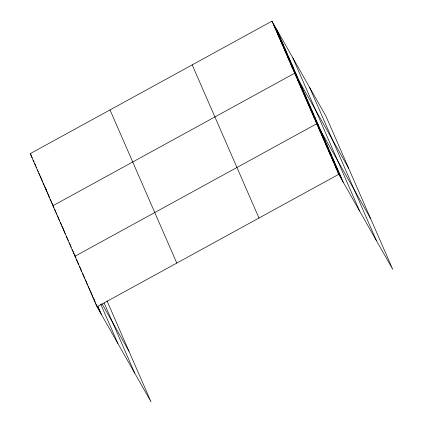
<?xml version="1.0" encoding="UTF-8"?>
<svg xmlns="http://www.w3.org/2000/svg" width="423" height="423" viewBox="0 0 423 423"><rect width="100%" height="100%" fill="white"/><g stroke="black" fill="none" stroke-linecap="round" stroke-linejoin="round"><path stroke-width="0.63" d="M106.961 300.764L151.032 401.85L97.031 306.791L30.255 153.634L271.968 21.15L325.969 116.209L392.745 269.366L338.749 174.313L271.968 21.15M97.031 306.791L338.749 174.313M273.385 24.407L277.89 32.338M274.807 27.659L279.312 35.59M276.224 30.916L280.729 38.847M277.641 34.168L282.146 42.099M279.064 37.425L283.569 45.356M280.481 40.677L284.986 48.608M281.898 43.934L286.408 51.865M283.32 47.186L287.825 55.117M284.737 50.443L289.242 58.374M286.16 53.695L290.664 61.631M287.577 56.952L292.082 64.883M288.994 60.203L293.504 68.14M290.416 63.461L294.921 71.392M291.833 66.718L296.338 74.649M293.255 69.969L297.76 77.901M348.674 168.28L294.672 73.227L52.96 205.705L53.922 207.407M296.142 76.595L300.647 84.526M297.612 79.963L302.117 87.894M299.077 83.331L303.587 91.268M300.547 86.704L305.052 94.636M302.017 90.073L306.522 98.004M303.487 93.441L307.992 101.372M304.957 96.809L309.462 104.745M306.426 100.182L310.931 108.114M307.896 103.55L312.401 111.482M309.361 106.919L313.871 114.85M310.831 110.292L315.336 118.223M312.301 113.66L316.806 121.591M313.771 117.028L318.276 124.959M315.241 120.396L319.746 128.328M370.712 218.823L316.711 123.77L74.998 256.248L75.96 257.951M318.181 127.138L322.686 135.069M319.645 130.506L324.155 138.437M321.115 133.874L325.62 141.805M322.585 137.248L327.09 145.179M324.055 140.616L328.56 148.547M325.525 143.984L330.03 151.915M326.995 147.352L331.5 155.289M328.465 150.725L332.97 158.657M329.929 154.094L334.44 162.025M331.399 157.462L335.904 165.393M332.869 160.83L337.374 168.766M334.339 164.203L338.844 172.135M335.809 167.571L340.314 175.503M337.279 170.94L341.784 178.871M30.255 153.634L31.54 155.897M31.672 156.885L32.317 158.017M33.089 160.143L34.057 161.84M34.512 163.394L35.796 165.663M35.929 166.651L36.574 167.783M37.346 169.903L38.313 171.606M38.768 173.16L40.053 175.423M40.185 176.412L41.798 179.246M41.607 179.669L42.57 181.367M43.024 182.921L44.315 185.189M44.441 186.178L46.377 189.578M45.864 189.435L47.149 191.698M47.281 192.687L48.894 195.521M48.703 195.944L49.665 197.641M50.12 199.196L51.405 201.464M51.537 202.453L53.15 205.282M54.43 209.078L55.714 211.341M55.894 212.446L56.862 214.144M57.364 215.815L58.654 218.083M58.834 219.183L59.802 220.885M60.304 222.556L61.589 224.819M61.774 225.924L63.381 228.758M63.244 229.292L64.529 231.561M64.714 232.661L65.353 233.797M66.178 236.034L67.469 238.297M67.648 239.402L68.293 240.534M69.118 242.77L70.408 245.039M70.588 246.138L71.233 247.275M72.058 249.512L73.343 251.775M73.528 252.88L75.135 255.714M101.985 303.756L128.994 351.307M76.463 259.616L78.075 262.45M77.932 262.99L78.9 264.687M79.402 266.358L81.01 269.192M80.872 269.726L81.84 271.429M82.342 273.099L83.95 275.928M83.812 276.468L84.774 278.165M85.282 279.836L86.889 282.67M86.747 283.204L87.714 284.906M88.217 286.577L89.829 289.406M89.687 289.945L91.617 293.345M91.157 293.313L92.441 295.582M92.626 296.682L94.556 300.081M94.096 300.055L95.381 302.318M97.634 306.284L98.601 307.986M95.566 303.423L100.071 311.354M309.636 87.455L376.412 240.618M292.806 57.835L359.587 210.992M276.473 29.081L343.254 182.244M192.201 64.867L258.982 218.03M110.017 109.911L176.798 263.074M104.095 302.9L134.699 373.097M100.732 304.163L117.874 343.476M97.866 306.3L101.541 314.723"/></g></svg>
